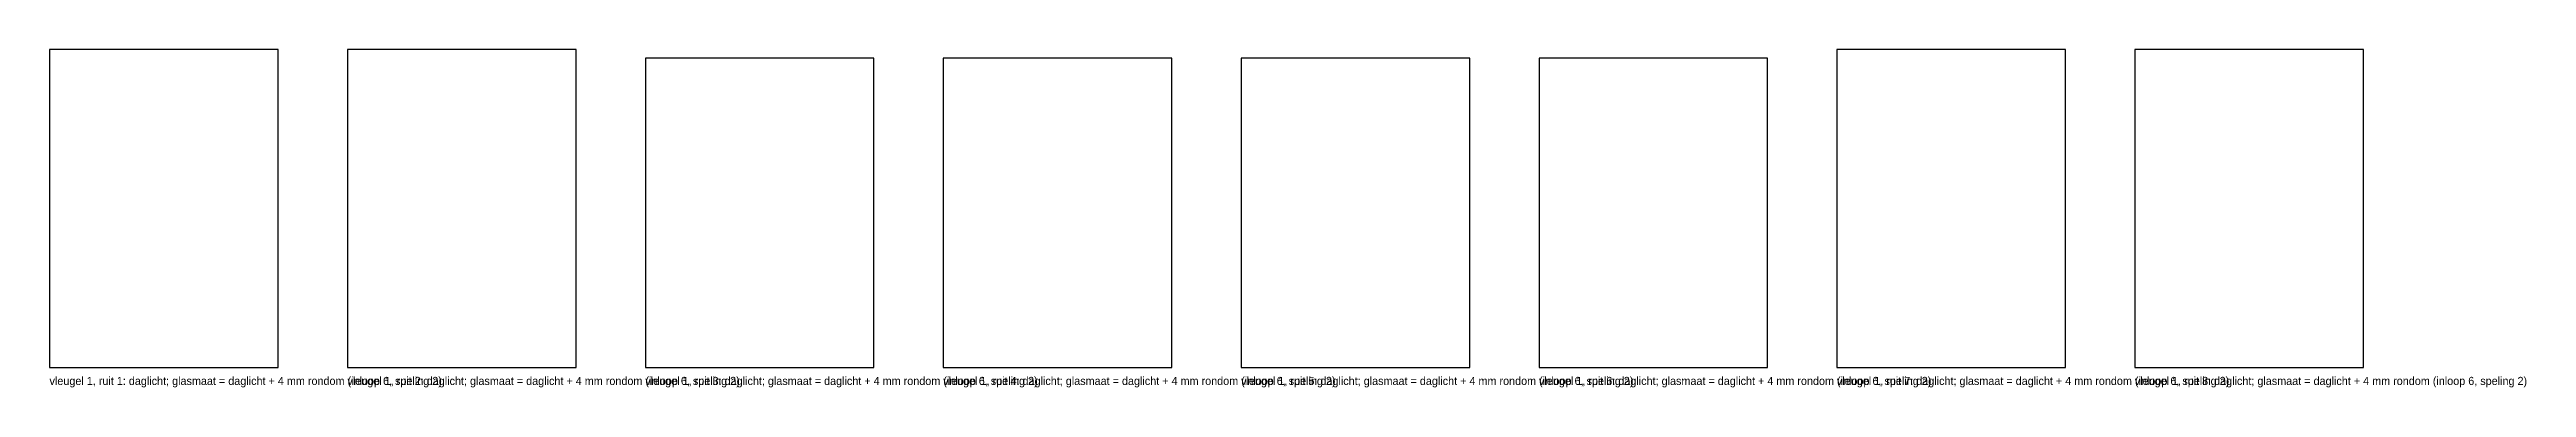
# Model space of a CAD drawing. Header units: millimetres. Extents: x 0 to 4290, y -34 to 550.
import ezdxf

# ---------------------------------------------------------------- set-up
doc = ezdxf.new("R2010")
doc.units = ezdxf.units.MM

msp = doc.modelspace()

# ---------------------------------------------------------------- linework, layer by layer
at = {"layer": 'DAGLICHT'}
for p, q in [((396, 550.25), (0, 550.25)), ((0, 550.25), (0, 0)), ((396, 0), (396, 550.25)), ((912, 550.25), (516, 550.25)), ((516, 550.25), (516, 0)), ((912, 0), (912, 550.25)), ((1428, 535.25), (1032, 535.25)), ((1032, 535.25), (1032, 0)), ((1428, 0), (1428, 535.25)), ((1944, 535.25), (1548, 535.25)), ((1548, 535.25), (1548, 0)), ((1944, 0), (1944, 535.25)), ((2460, 535.25), (2064, 535.25)), ((2064, 535.25), (2064, 0)), ((2460, 0), (2460, 535.25)), ((2976, 535.25), (2580, 535.25)), ((2580, 535.25), (2580, 0)), ((2976, 0), (2976, 535.25)), ((3492, 550.25), (3096, 550.25)), ((3096, 550.25), (3096, 0)), ((3492, 0), (3492, 550.25)), ((4008, 550.25), (3612, 550.25)), ((3612, 550.25), (3612, 0)), ((4008, 0), (4008, 550.25)), ((0, 0), (396, 0)), ((516, 0), (912, 0)), ((1032, 0), (1428, 0)), ((1548, 0), (1944, 0)), ((2064, 0), (2460, 0)), ((2580, 0), (2976, 0)), ((3096, 0), (3492, 0)), ((3612, 0), (4008, 0))]:
    msp.add_line(p, q, dxfattribs=at)

# ---------------------------------------------------------------- texts
at = {"layer": 'TEKST'}
for s, p in [('vleugel 1, ruit 1: daglicht; glasmaat = daglicht + 4 mm rondom (inloop 6, speling 2)', (0, -30)), ('vleugel 1, ruit 2: daglicht; glasmaat = daglicht + 4 mm rondom (inloop 6, speling 2)', (516, -30)), ('vleugel 1, ruit 3: daglicht; glasmaat = daglicht + 4 mm rondom (inloop 6, speling 2)', (1032, -30)), ('vleugel 1, ruit 4: daglicht; glasmaat = daglicht + 4 mm rondom (inloop 6, speling 2)', (1548, -30)), ('vleugel 1, ruit 5: daglicht; glasmaat = daglicht + 4 mm rondom (inloop 6, speling 2)', (2064, -30)), ('vleugel 1, ruit 6: daglicht; glasmaat = daglicht + 4 mm rondom (inloop 6, speling 2)', (2580, -30)), ('vleugel 1, ruit 7: daglicht; glasmaat = daglicht + 4 mm rondom (inloop 6, speling 2)', (3096, -30)), ('vleugel 1, ruit 8: daglicht; glasmaat = daglicht + 4 mm rondom (inloop 6, speling 2)', (3612, -30))]:
    msp.add_text(s, height=14, dxfattribs=at).set_placement(p)

doc.saveas('drawing.dxf')
